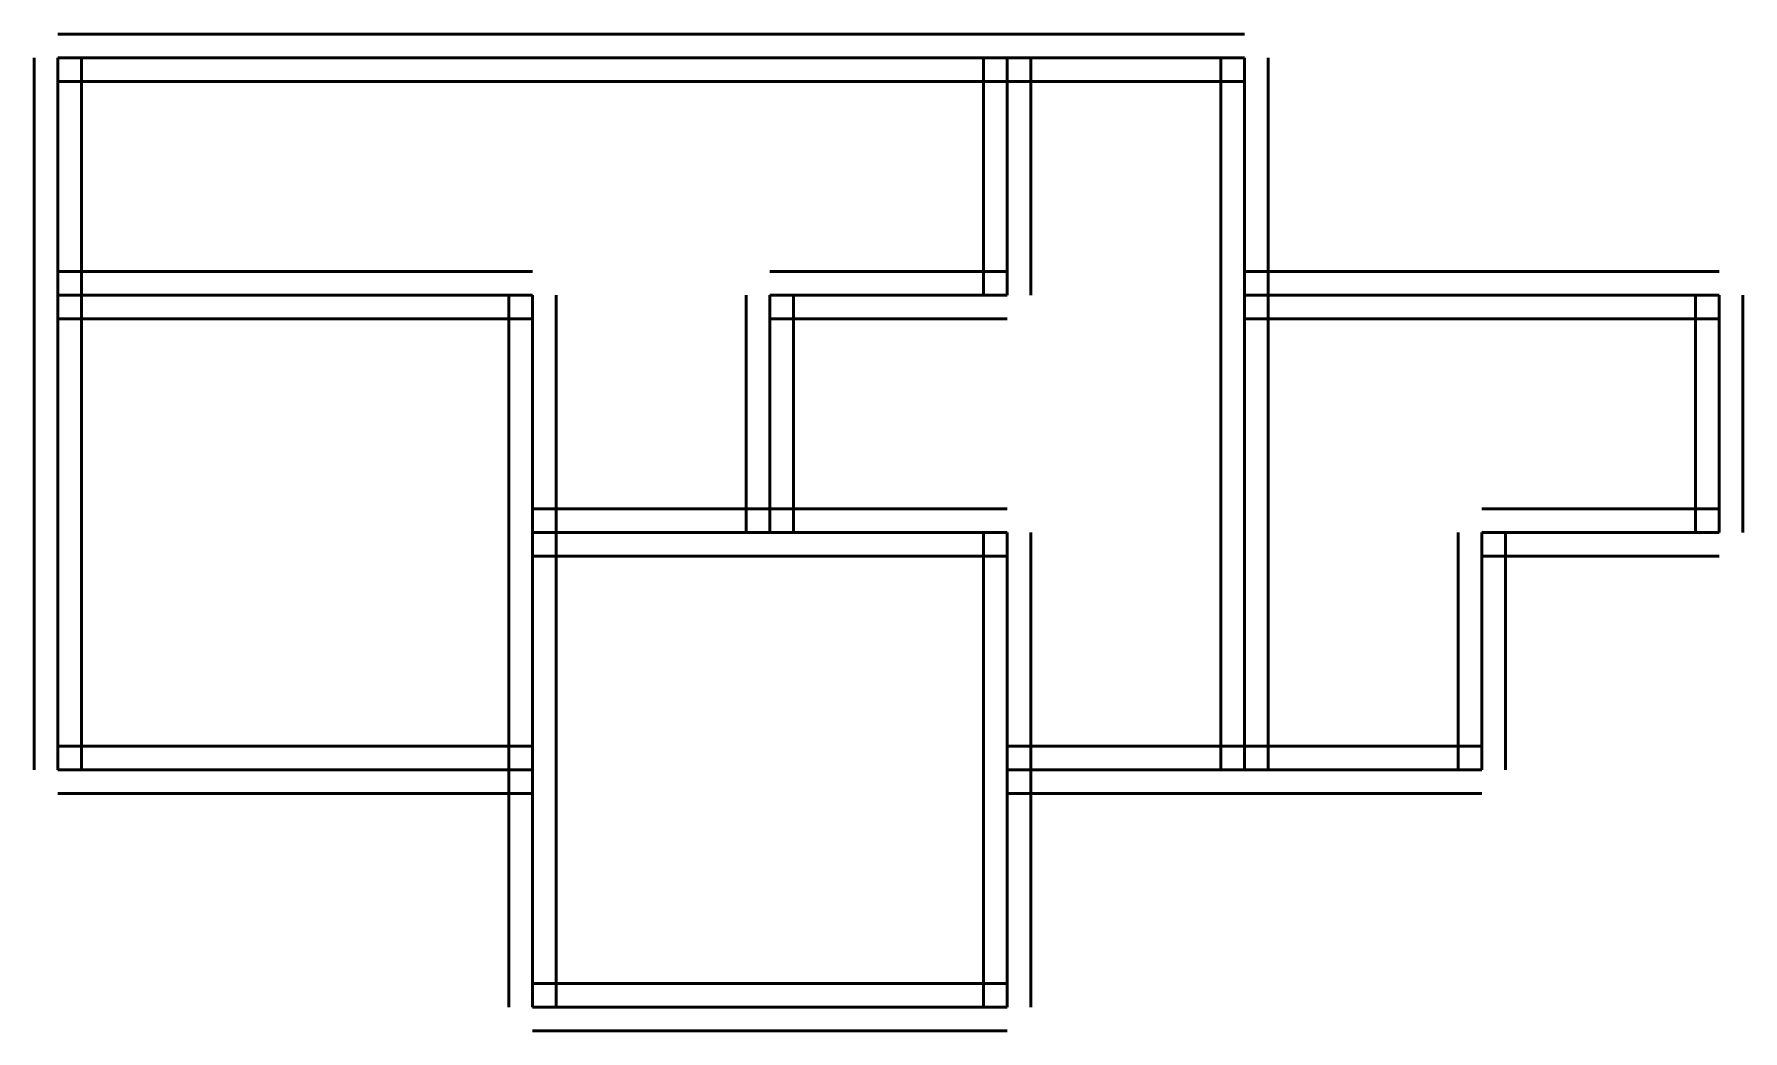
# Model space of a CAD drawing. Header units: metres. Extents: x 900 to 8100, y 900 to 5100.
import ezdxf

# ---------------------------------------------------------------- set-up
doc = ezdxf.new("R2010")
doc.units = ezdxf.units.M

msp = doc.modelspace()

# ---------------------------------------------------------------- linework, layer by layer
at = {"color": 7, "lineweight": 50}
for p, q in [((1000, 5100), (2000, 5100)), ((2000, 5100), (3000, 5100)), ((3000, 5100), (4000, 5100)), ((4000, 5100), (5000, 5100)), ((5000, 5100), (6000, 5100)), ((900, 4000), (900, 5000)), ((1000, 5000), (2000, 5000)), ((1000, 5000), (2000, 5000)), ((1000, 4000), (1000, 5000)), ((1000, 4000), (1000, 5000)), ((1100, 4000), (1100, 5000)), ((2000, 5000), (3000, 5000)), ((2000, 5000), (3000, 5000)), ((3000, 5000), (4000, 5000)), ((3000, 5000), (4000, 5000)), ((4000, 5000), (5000, 5000)), ((4000, 5000), (5000, 5000)), ((4900, 4000), (4900, 5000)), ((4900, 4000), (4900, 5000)), ((5000, 4000), (5000, 5000)), ((5000, 4000), (5000, 5000)), ((5000, 5000), (6000, 5000)), ((5000, 5000), (6000, 5000)), ((5000, 4000), (5000, 5000)), ((5000, 4000), (5000, 5000)), ((5100, 4000), (5100, 5000)), ((5100, 4000), (5100, 5000)), ((5900, 4000), (5900, 5000)), ((6000, 4000), (6000, 5000)), ((6000, 4000), (6000, 5000)), ((6100, 4000), (6100, 5000)), ((1000, 4900), (2000, 4900)), ((2000, 4900), (3000, 4900)), ((3000, 4900), (4000, 4900)), ((4000, 4900), (5000, 4900)), ((5000, 4900), (6000, 4900)), ((1000, 4100), (2000, 4100)), ((1000, 4100), (2000, 4100)), ((2000, 4100), (3000, 4100)), ((2000, 4100), (3000, 4100)), ((4000, 4100), (5000, 4100)), ((4000, 4100), (5000, 4100)), ((6000, 4100), (7000, 4100)), ((7000, 4100), (8000, 4100)), ((900, 3000), (900, 4000)), ((1000, 4000), (2000, 4000)), ((1000, 4000), (2000, 4000)), ((1000, 3000), (1000, 4000)), ((1000, 3000), (1000, 4000)), ((1000, 4000), (2000, 4000)), ((1000, 4000), (2000, 4000)), ((1100, 3000), (1100, 4000)), ((2000, 4000), (3000, 4000)), ((2000, 4000), (3000, 4000)), ((2000, 4000), (3000, 4000)), ((2000, 4000), (3000, 4000)), ((2900, 3000), (2900, 4000)), ((2900, 3000), (2900, 4000)), ((3000, 3000), (3000, 4000)), ((3000, 3000), (3000, 4000)), ((3000, 3000), (3000, 4000)), ((3000, 3000), (3000, 4000)), ((3100, 3000), (3100, 4000)), ((3100, 3000), (3100, 4000)), ((3900, 3000), (3900, 4000)), ((3900, 3000), (3900, 4000)), ((4000, 3000), (4000, 4000)), ((4000, 3000), (4000, 4000)), ((4000, 4000), (5000, 4000)), ((4000, 4000), (5000, 4000)), ((4000, 3000), (4000, 4000)), ((4000, 3000), (4000, 4000)), ((4000, 4000), (5000, 4000)), ((4000, 4000), (5000, 4000)), ((4100, 3000), (4100, 4000)), ((4100, 3000), (4100, 4000)), ((5900, 3000), (5900, 4000)), ((5900, 3000), (5900, 4000)), ((6000, 3000), (6000, 4000)), ((6000, 3000), (6000, 4000)), ((6000, 4000), (7000, 4000)), ((6000, 4000), (7000, 4000)), ((6000, 3000), (6000, 4000)), ((6000, 3000), (6000, 4000)), ((6100, 3000), (6100, 4000)), ((6100, 3000), (6100, 4000)), ((7000, 4000), (8000, 4000)), ((7000, 4000), (8000, 4000)), ((7900, 3000), (7900, 4000)), ((8000, 3000), (8000, 4000)), ((8000, 3000), (8000, 4000)), ((8100, 3000), (8100, 4000)), ((1000, 3900), (2000, 3900)), ((1000, 3900), (2000, 3900)), ((2000, 3900), (3000, 3900)), ((2000, 3900), (3000, 3900)), ((4000, 3900), (5000, 3900)), ((4000, 3900), (5000, 3900)), ((6000, 3900), (7000, 3900)), ((7000, 3900), (8000, 3900)), ((3000, 3100), (4000, 3100)), ((3000, 3100), (4000, 3100)), ((4000, 3100), (5000, 3100)), ((4000, 3100), (5000, 3100)), ((7000, 3100), (8000, 3100)), ((900, 2000), (900, 3000)), ((1000, 2000), (1000, 3000)), ((1000, 2000), (1000, 3000)), ((1100, 2000), (1100, 3000)), ((2900, 2000), (2900, 3000)), ((2900, 2000), (2900, 3000)), ((3000, 2000), (3000, 3000)), ((3000, 2000), (3000, 3000)), ((3000, 3000), (4000, 3000)), ((3000, 3000), (4000, 3000)), ((3000, 2000), (3000, 3000)), ((3000, 2000), (3000, 3000)), ((3000, 3000), (4000, 3000)), ((3000, 3000), (4000, 3000)), ((3100, 2000), (3100, 3000)), ((3100, 2000), (3100, 3000)), ((4000, 3000), (5000, 3000)), ((4000, 3000), (5000, 3000)), ((4000, 3000), (5000, 3000)), ((4000, 3000), (5000, 3000)), ((4900, 2000), (4900, 3000)), ((4900, 2000), (4900, 3000)), ((5000, 2000), (5000, 3000)), ((5000, 2000), (5000, 3000)), ((5000, 2000), (5000, 3000)), ((5000, 2000), (5000, 3000)), ((5100, 2000), (5100, 3000)), ((5100, 2000), (5100, 3000)), ((5900, 2000), (5900, 3000)), ((5900, 2000), (5900, 3000)), ((6000, 2000), (6000, 3000)), ((6000, 2000), (6000, 3000)), ((6000, 2000), (6000, 3000)), ((6000, 2000), (6000, 3000)), ((6100, 2000), (6100, 3000)), ((6100, 2000), (6100, 3000)), ((6900, 2000), (6900, 3000)), ((7000, 2000), (7000, 3000)), ((7000, 2000), (7000, 3000)), ((7000, 3000), (8000, 3000)), ((7000, 3000), (8000, 3000)), ((7100, 2000), (7100, 3000)), ((3000, 2900), (4000, 2900)), ((3000, 2900), (4000, 2900)), ((4000, 2900), (5000, 2900)), ((4000, 2900), (5000, 2900)), ((7000, 2900), (8000, 2900)), ((1000, 2100), (2000, 2100)), ((2000, 2100), (3000, 2100)), ((5000, 2100), (6000, 2100)), ((6000, 2100), (7000, 2100)), ((1000, 2000), (2000, 2000)), ((1000, 2000), (2000, 2000)), ((2000, 2000), (3000, 2000)), ((2000, 2000), (3000, 2000)), ((2900, 1000), (2900, 2000)), ((3000, 1000), (3000, 2000)), ((3000, 1000), (3000, 2000)), ((3100, 1000), (3100, 2000)), ((4900, 1000), (4900, 2000)), ((5000, 1000), (5000, 2000)), ((5000, 1000), (5000, 2000)), ((5000, 2000), (6000, 2000)), ((5000, 2000), (6000, 2000)), ((5100, 1000), (5100, 2000)), ((6000, 2000), (7000, 2000)), ((6000, 2000), (7000, 2000)), ((1000, 1900), (2000, 1900)), ((2000, 1900), (3000, 1900)), ((5000, 1900), (6000, 1900)), ((6000, 1900), (7000, 1900)), ((3000, 1100), (4000, 1100)), ((4000, 1100), (5000, 1100)), ((3000, 1000), (4000, 1000)), ((3000, 1000), (4000, 1000)), ((4000, 1000), (5000, 1000)), ((4000, 1000), (5000, 1000)), ((3000, 900), (4000, 900)), ((4000, 900), (5000, 900))]:
    msp.add_line(p, q, dxfattribs=at)

doc.saveas('drawing.dxf')
